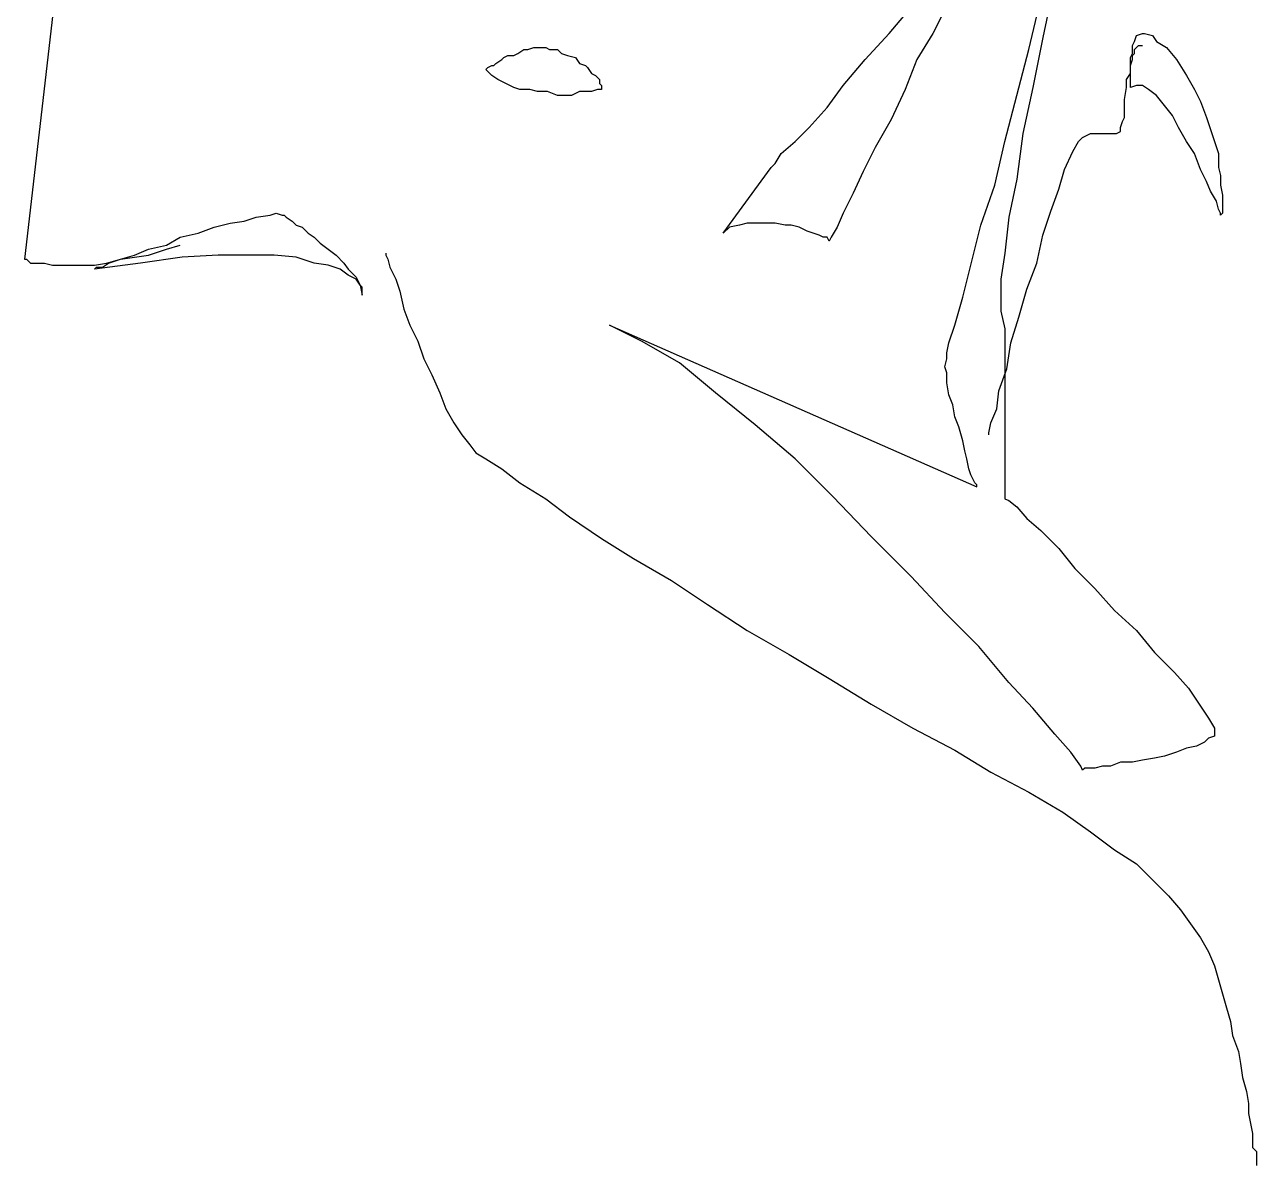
# Model space of a CAD drawing. Extents: x 143.27 to 145.18, y 59.79 to 61.15.
# Drawn here: x 143.8204 to 144.0371, y 60.6996 to 60.9003 of the extents above; entities that cross this region are included whole.
import ezdxf

# ---------------------------------------------------------------- set-up
doc = ezdxf.new("R2010")
doc.units = 0
doc.header["$MEASUREMENT"] = 0
doc.layers.get('0').update_dxf_attribs({"linetype": 'CONTINUOUS'})

msp = doc.modelspace()

# ---------------------------------------------------------------- linework, layer by layer
at = {"linetype": 'Continuous'}
for points in [[(143.82817, 60.92608), (143.82045, 60.85903)], [(144.00125, 60.90643), (143.9995, 60.898), (143.99774, 60.88922), (143.99599, 60.88115), (143.99494, 60.87308), (143.99353, 60.86641), (143.99282, 60.86008), (143.99212, 60.85552), (143.99212, 60.85201), (143.99212, 60.84991), (143.99282, 60.84675), (143.99282, 60.84429), (143.99282, 60.84112), (143.99282, 60.83797), (143.99282, 60.83515), (143.99282, 60.83235), (143.99282, 60.82954), (143.99282, 60.82709), (143.99282, 60.82463), (143.99282, 60.82253), (143.99282, 60.82076), (143.99282, 60.819), (143.99282, 60.81795), (143.99282, 60.81725), (143.99282, 60.8169), (143.99353, 60.81656), (143.99494, 60.81549), (143.99669, 60.81339), (143.99915, 60.81128), (144.0023, 60.80813), (144.00511, 60.80462), (144.00863, 60.80111), (144.01214, 60.79724), (144.01599, 60.79373), (144.01916, 60.78986), (144.02267, 60.78635), (144.02513, 60.78355), (144.02723, 60.78039), (144.02863, 60.77829), (144.02968, 60.77653), (144.02968, 60.77512), (144.02863, 60.77478), (144.02793, 60.77407), (144.02652, 60.77337), (144.02477, 60.77302), (144.02301, 60.77232), (144.02091, 60.77161), (144.01916, 60.77127), (144.01704, 60.77091), (144.01529, 60.77056), (144.01319, 60.77056), (144.01143, 60.76986), (144.01002, 60.76986), (144.00863, 60.76951), (144.00792, 60.76951), (144.00687, 60.76951), (144.00651, 60.76915), (144.00617, 60.76986), (144.00441, 60.77232), (144.0016, 60.77548), (143.99774, 60.78004), (143.99353, 60.7846), (143.98826, 60.79093), (143.98229, 60.7969), (143.97633, 60.80321), (143.96931, 60.81023), (143.96263, 60.81725), (143.95596, 60.82392), (143.94894, 60.82989), (143.94192, 60.83551), (143.93559, 60.84078), (143.92894, 60.84463), (143.92331, 60.84745), (143.9879, 60.819), (143.9879, 60.81936), (143.98756, 60.81971), (143.98685, 60.82112), (143.98651, 60.82217), (143.98615, 60.82392), (143.9858, 60.82533), (143.98546, 60.82709), (143.98475, 60.82954), (143.98405, 60.8313), (143.98369, 60.8334), (143.983, 60.83515), (143.98264, 60.83727), (143.98264, 60.83902), (143.98229, 60.84007), (143.98264, 60.84148), (143.98264, 60.84253), (143.983, 60.84429), (143.98405, 60.84745), (143.98546, 60.85236), (143.98685, 60.85798), (143.98861, 60.865), (143.99107, 60.87202), (143.99282, 60.87974), (143.99494, 60.88782), (143.99704, 60.89589), (143.99879, 60.90327)], [(143.98264, 60.90361), (143.98018, 60.89871), (143.97738, 60.89414), (143.97528, 60.88887), (143.97282, 60.88361), (143.97, 60.87869), (143.9679, 60.87448), (143.96614, 60.87062), (143.96439, 60.86711), (143.96334, 60.86465), (143.96227, 60.8629), (143.96193, 60.86219), (143.96193, 60.86219), (143.96158, 60.8629), (143.96088, 60.8629), (143.96017, 60.86324), (143.95912, 60.8636), (143.95807, 60.86395), (143.95666, 60.86465), (143.95526, 60.865), (143.95421, 60.865), (143.95245, 60.86536), (143.9507, 60.86536), (143.94929, 60.86536), (143.94753, 60.86536), (143.94614, 60.865), (143.94438, 60.86465), (143.94332, 60.8636), (143.95175, 60.87518), (143.95245, 60.87588), (143.9535, 60.87764), (143.95596, 60.87974), (143.95842, 60.8822), (143.96158, 60.88571), (143.96439, 60.88958), (143.96824, 60.89414), (143.97246, 60.89871), (143.97633, 60.90327)], [(144.01389, 60.88712), (144.01424, 60.88922), (144.01424, 60.89063), (144.01494, 60.89168), (144.01494, 60.89309), (144.01529, 60.89414), (144.01529, 60.89484), (144.01565, 60.89519), (144.01565, 60.89589), (144.01599, 60.89625), (144.01635, 60.8966), (144.01635, 60.8966), (144.01635, 60.8966), (144.01704, 60.8966), (144.01704, 60.8966), (144.01704, 60.8966)], [(144.03073, 60.86675), (144.03073, 60.86711), (144.03039, 60.8678), (144.03004, 60.86921), (144.02898, 60.87097), (144.02829, 60.87272), (144.02723, 60.87483), (144.02618, 60.87764), (144.02477, 60.87974), (144.02337, 60.8822), (144.02232, 60.88431), (144.02091, 60.88607), (144.0195, 60.88782), (144.01811, 60.88887), (144.01704, 60.88958), (144.01599, 60.88958), (144.01494, 60.88922), (144.01494, 60.88958), (144.01494, 60.88992), (144.01494, 60.89097), (144.01494, 60.89168), (144.01494, 60.89309), (144.01494, 60.8945), (144.01529, 60.89519), (144.01529, 60.8966), (144.01565, 60.8973), (144.01599, 60.89835), (144.01704, 60.89871), (144.0174, 60.89871), (144.0188, 60.89835), (144.0195, 60.8973), (144.02126, 60.89625), (144.02301, 60.89414), (144.02477, 60.89133), (144.02618, 60.88887), (144.02723, 60.88677), (144.02829, 60.88395), (144.02898, 60.88185), (144.02968, 60.87974), (144.03039, 60.87764), (144.03039, 60.87518), (144.03073, 60.87377), (144.03073, 60.87202), (144.03109, 60.87026), (144.03109, 60.86921), (144.03109, 60.8678), (144.03109, 60.86746), (144.03109, 60.86711), (144.03073, 60.86675)], [(143.90155, 60.89238), (143.90155, 60.89238), (143.9019, 60.89274), (143.9019, 60.89274), (143.9026, 60.89309), (143.90295, 60.89309), (143.90331, 60.89343), (143.90436, 60.89414), (143.9047, 60.8945), (143.90541, 60.89484), (143.90646, 60.89484), (143.90716, 60.89519), (143.90821, 60.89589), (143.90892, 60.89589), (143.90997, 60.89625), (143.91067, 60.89625), (143.91208, 60.89625), (143.91278, 60.89589), (143.91418, 60.89589), (143.91488, 60.89519), (143.91593, 60.89484), (143.91734, 60.8945), (143.91805, 60.89343), (143.9191, 60.89309), (143.91944, 60.89274), (143.92015, 60.89168), (143.92085, 60.89133), (143.92156, 60.89063), (143.92156, 60.88992), (143.9219, 60.88958), (143.9219, 60.88922), (143.9219, 60.88887), (143.92156, 60.88887), (143.9212, 60.88887), (143.92015, 60.88853), (143.91944, 60.88853), (143.91805, 60.88853), (143.91664, 60.88782), (143.91559, 60.88782), (143.91418, 60.88782), (143.91242, 60.88853), (143.91067, 60.88853), (143.90927, 60.88887), (143.90752, 60.88887), (143.90646, 60.88922), (143.90506, 60.88992), (143.90365, 60.89063), (143.9026, 60.89133), (143.90155, 60.89238)], [(144.00651, 60.88044), (144.00792, 60.88115), (144.00827, 60.88115), (144.00897, 60.88115), (144.00968, 60.88115), (144.01038, 60.88115), (144.01073, 60.88115), (144.01143, 60.88115), (144.01178, 60.88115), (144.01214, 60.88115), (144.01248, 60.88115), (144.01319, 60.88149), (144.01319, 60.8822), (144.01353, 60.88325), (144.01389, 60.88395), (144.01389, 60.88536), (144.01389, 60.88712)], [(143.99002, 60.82814), (143.99002, 60.82849), (143.99036, 60.83025), (143.99141, 60.83269), (143.99177, 60.83586), (143.99318, 60.83973), (143.99387, 60.84429), (143.99528, 60.84885), (143.99669, 60.85376), (143.99845, 60.85832), (143.9995, 60.86324), (144.0009, 60.86746), (144.0023, 60.87133), (144.00335, 60.87483), (144.00476, 60.87798), (144.00581, 60.87974), (144.00651, 60.88044)], [(143.86574, 60.86675), (143.86574, 60.86675), (143.86608, 60.86675), (143.86644, 60.86641), (143.86749, 60.8657), (143.8682, 60.865), (143.86925, 60.86465), (143.8703, 60.8636), (143.87135, 60.8629), (143.87241, 60.86183), (143.87381, 60.86078), (143.87522, 60.85973), (143.87661, 60.85832), (143.87732, 60.85727), (143.87873, 60.85586), (143.87943, 60.85447), (143.87978, 60.85271), (143.87978, 60.85342), (143.87978, 60.85342), (143.87978, 60.85411), (143.87943, 60.85447), (143.87873, 60.85552), (143.87732, 60.85622), (143.87592, 60.85727), (143.87381, 60.85798), (143.87135, 60.85832), (143.8682, 60.85939), (143.86433, 60.85973), (143.86012, 60.85973), (143.85451, 60.85973), (143.84818, 60.85939), (143.84081, 60.85832), (143.83273, 60.85727), (143.83309, 60.85763), (143.83414, 60.85763), (143.83519, 60.85832), (143.8373, 60.85903), (143.83975, 60.85973), (143.84221, 60.86078), (143.84537, 60.86149), (143.84783, 60.8629), (143.85098, 60.8636), (143.8538, 60.86465), (143.85661, 60.86536), (143.85907, 60.8657), (143.86117, 60.86641), (143.86363, 60.86675), (143.86468, 60.86711), (143.86574, 60.86675)], [(143.82045, 60.85903), (143.82079, 60.85903), (143.8215, 60.85832), (143.82184, 60.85832), (143.82255, 60.85832), (143.82396, 60.85832), (143.82537, 60.85798), (143.82712, 60.85798), (143.82888, 60.85798), (143.83063, 60.85798), (143.83273, 60.85798), (143.83485, 60.85832), (143.8373, 60.85903), (143.83975, 60.85939), (143.84221, 60.85973), (143.84537, 60.86078), (143.84783, 60.86149)], [(143.88399, 60.86008), (143.88399, 60.85973), (143.88434, 60.85903), (143.8847, 60.85763), (143.88575, 60.85552), (143.88645, 60.85342), (143.88715, 60.85026), (143.8882, 60.84745), (143.88961, 60.84463), (143.89066, 60.84148), (143.89206, 60.83866), (143.89347, 60.83551), (143.89452, 60.83269), (143.89593, 60.83025), (143.89734, 60.82814), (143.89873, 60.82638), (143.89978, 60.82497)], [(143.89978, 60.82497), (143.90155, 60.82392), (143.90436, 60.82217), (143.90752, 60.81971), (143.91208, 60.8169), (143.91629, 60.81374), (143.9219, 60.80988), (143.92753, 60.80637), (143.9342, 60.80251), (143.94051, 60.79829), (143.94753, 60.79373), (143.95491, 60.78952), (143.96193, 60.7853), (143.96931, 60.78074), (143.97667, 60.77653), (143.98405, 60.77266), (143.99036, 60.76881)], [(143.99036, 60.76881), (143.99704, 60.7653), (144.003, 60.76179), (144.00792, 60.75828), (144.01214, 60.75512), (144.01599, 60.75266), (144.01916, 60.74949), (144.02162, 60.74703), (144.02372, 60.74459), (144.02547, 60.74213), (144.02723, 60.73967), (144.02863, 60.73721), (144.02968, 60.73475), (144.03039, 60.73229), (144.03109, 60.72983), (144.0318, 60.72737), (144.03249, 60.72493)], [(144.03249, 60.72493), (144.03285, 60.72247), (144.0339, 60.71965), (144.03426, 60.71755), (144.0346, 60.71509), (144.03531, 60.71263), (144.03565, 60.71053), (144.03565, 60.70878), (144.03601, 60.70702), (144.03636, 60.70527), (144.03636, 60.7042), (144.03636, 60.70281), (144.03706, 60.7021), (144.03706, 60.70105), (144.03706, 60.70035), (144.03706, 60.70035), (144.03706, 60.69964)]]:
    msp.add_lwpolyline(points, dxfattribs=at)

doc.saveas('drawing.dxf')
